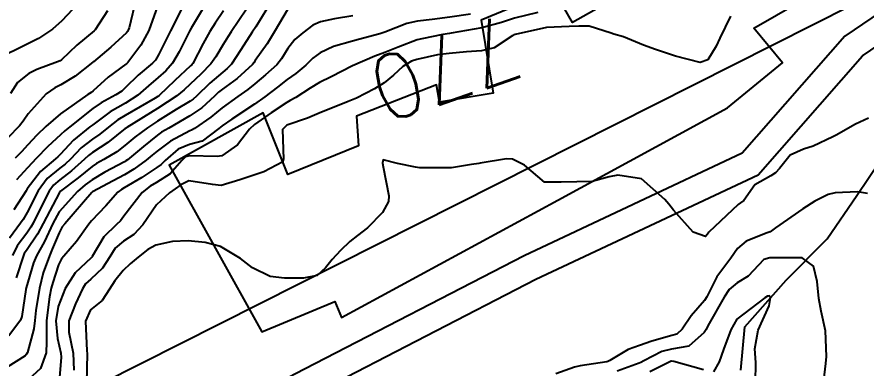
# Model space of a CAD drawing. Header units: metres. Extents: x 318500 to 325275, y 7408834 to 7428799.
# Drawn here: x 321702.1 to 321754.7, y 7423605.8 to 7423627.6 of the extents above; entities that cross this region are included whole.
import ezdxf
from ezdxf.enums import TextEntityAlignment as Align

# ---------------------------------------------------------------- set-up
doc = ezdxf.new("R2010")
doc.units = ezdxf.units.M
doc.header["$MEASUREMENT"] = 0
doc.linetypes.add('CONTINUO', pattern=[0])
for name, color, linetype in [('Cotas', 45, 'Continuous'), ('Curvas de Nivel 1m', 11, 'Continuous'), ('Curvas de Nivel 5m', 15, 'Continuous'), ('Edificações', 30, 'Continuous'), ('Hidrografia', 140, 'Continuous'), ('TEXTO', 45, 'Continuous'), ('Vias Secundárias', 230, 'Continuous')]:
    doc.layers.add(name, color=color, linetype=linetype)
doc.styles.add('Style-STANDARD', font='STANDARD.shx')

msp = doc.modelspace()

# ---------------------------------------------------------------- linework, layer by layer
at = {"layer": 'Curvas de Nivel 1m', "flags": 128}
for points, elevation in [([(321706.178, 7423628.77), (321704.835, 7423627.33), (321704.252, 7423626.799), (321703.395, 7423626.238), (321702.817, 7423625.938), (321702.068, 7423625.571), (321700.802, 7423624.969)], 783), ([(321709.424, 7423628.731), (321708.991, 7423626.897), (321708.945, 7423626.738), (321708.904, 7423626.663), (321708.827, 7423626.572), (321707.861, 7423625.703), (321706.801, 7423624.798), (321706.78, 7423624.781), (321706.758, 7423624.761), (321705.661, 7423623.903), (321704.779, 7423623.375), (321704.396, 7423623.175), (321703.873, 7423622.803), (321702.758, 7423621.576), (321702.446, 7423621.13), (321702.203, 7423620.825), (321701.487, 7423620.084)], 781), ([(321718.845, 7423628.087), (321717.967, 7423626.613), (321717.536, 7423625.903), (321716.804, 7423624.873), (321716.706, 7423624.727), (321716.628, 7423624.633), (321715.677, 7423623.757), (321714.777, 7423623.099), (321714.531, 7423622.905), (321714.283, 7423622.665), (321713.489, 7423621.947), (321712.758, 7423621.445), (321711.453, 7423620.699), (321711.009, 7423620.443), (321710.743, 7423620.251), (321709.889, 7423619.566), (321708.894, 7423618.737), (321708.793, 7423618.665), (321708.718, 7423618.617), (321707.488, 7423617.972), (321706.701, 7423617.503), (321706.272, 7423617.19), (321705.794, 7423616.773), (321704.677, 7423615.525), (321704.266, 7423614.796), (321703.763, 7423613.694), (321703.27, 7423612.811), (321703.072, 7423612.375), (321702.626, 7423610.82), (321702.609, 7423610.724), (321702.361, 7423609.053), (321702.282, 7423608.823), (321701.547, 7423607.858)], 774), ([(321716.254, 7423628.049), (321715.308, 7423626.653), (321715.119, 7423626.363), (321714.818, 7423625.869), (321714.371, 7423625.1), (321714.059, 7423624.667), (321713.434, 7423624.03), (321712.781, 7423623.418), (321712.402, 7423623.059), (321711.954, 7423622.692), (321710.762, 7423621.898), (321708.852, 7423620.738), (321708.794, 7423620.695), (321708.749, 7423620.66), (321707.687, 7423619.799), (321706.726, 7423619.182), (321706.482, 7423619.005), (321706.238, 7423618.767), (321705.44, 7423618.048), (321704.701, 7423617.497), (321704.315, 7423617.176), (321704.045, 7423616.8), (321703.419, 7423615.55), (321703.05, 7423614.814), (321702.918, 7423614.565), (321702.661, 7423614.199), (321702.063, 7423613.412), (321701.78, 7423612.829)], 776), ([(321712.285, 7423628.129), (321711.551, 7423626.699), (321711.307, 7423626.219), (321710.808, 7423625.224), (321710.621, 7423624.895), (321710.448, 7423624.715), (321709.559, 7423623.958), (321708.777, 7423623.2), (321708.539, 7423622.977), (321708.176, 7423622.746), (321707.271, 7423622.249), (321706.761, 7423621.909), (321705.321, 7423620.781), (321705.012, 7423620.52), (321704.742, 7423620.278), (321703.969, 7423619.563), (321703.249, 7423618.812), (321702.993, 7423618.539), (321702.711, 7423618.248), (321702.037, 7423617.49)], 779), ([(321722.841, 7423627.637), (321721.717, 7423627.445), (321720.837, 7423627.266), (321720.37, 7423627.049), (321719.745, 7423626.591), (321719.251, 7423626.168), (321718.815, 7423625.62), (321718.43, 7423624.981), (321718.138, 7423624.61), (321717.435, 7423623.976), (321716.782, 7423623.431), (321716.338, 7423623.075), (321715.727, 7423622.646), (321714.763, 7423621.941), (321714.046, 7423621.378), (321713.052, 7423620.677), (321712.863, 7423620.564), (321712.748, 7423620.516), (321711.549, 7423619.886), (321710.728, 7423619.271), (321710.426, 7423619.013), (321710.056, 7423618.72), (321709.282, 7423618.161), (321708.706, 7423617.811), (321708.008, 7423617.439), (321706.733, 7423616.76), (321706.707, 7423616.742), (321706.69, 7423616.721), (321705.021, 7423614.785), (321704.861, 7423614.593), (321704.661, 7423614.216), (321704.237, 7423613.206), (321704.061, 7423612.799), (321703.671, 7423611.758), (321703.441, 7423610.808), (321703.216, 7423609.431), (321703.159, 7423608.811), (321703.108, 7423608.287), (321702.698, 7423606.818), (321702.654, 7423606.723), (321702.557, 7423606.631), (321701.447, 7423605.93)], 773), ([(321714.843, 7423627.946), (321714.321, 7423627.18), (321714.002, 7423626.668), (321713.576, 7423625.915), (321712.93, 7423624.679), (321712.873, 7423624.605), (321712.798, 7423624.539), (321711.836, 7423623.642), (321710.848, 7423622.709), (321710.769, 7423622.65), (321710.609, 7423622.553), (321708.757, 7423621.471), (321708.304, 7423621.195), (321707.726, 7423620.75), (321707.186, 7423620.313), (321706.739, 7423620.017), (321706.028, 7423619.473), (321705.371, 7423618.78), (321705.04, 7423618.46), (321704.711, 7423618.221), (321703.92, 7423617.583), (321703.363, 7423616.81), (321702.677, 7423615.478), (321702.44, 7423615.055), (321702.272, 7423614.824), (321701.602, 7423613.884)], 777), ([(321707.659, 7423627.935), (321706.889, 7423626.759), (321706.86, 7423626.729), (321706.829, 7423626.705), (321705.764, 7423625.828), (321704.802, 7423624.917), (321704.731, 7423624.861), (321704.556, 7423624.794), (321703.291, 7423624.314), (321702.789, 7423624.065), (321702.09, 7423623.517), (321701.649, 7423622.831)], 782), ([(321713.514, 7423628.002), (321712.832, 7423626.877), (321712.728, 7423626.682), (321712.103, 7423625.398), (321711.677, 7423624.697), (321711.261, 7423624.235), (321710.787, 7423623.812), (321710.199, 7423623.299), (321709.538, 7423622.728), (321708.765, 7423622.236), (321707.815, 7423621.693), (321706.751, 7423620.895), (321706.574, 7423620.763), (321705.557, 7423619.958), (321704.724, 7423619.063), (321704.595, 7423618.919), (321704.438, 7423618.794), (321703.509, 7423618.007), (321702.692, 7423616.932), (321702.647, 7423616.864), (321702.615, 7423616.821), (321701.864, 7423615.642)], 778), ([(321730.127, 7423627.735), (321728.841, 7423627.554), (321727.758, 7423627.405), (321726.838, 7423627.304), (321726.185, 7423627.158), (321724.831, 7423626.628), (321724.508, 7423626.525), (321723.193, 7423626.176), (321722.823, 7423626.075), (321721.648, 7423625.737), (321720.812, 7423625.354), (321720.371, 7423625.02), (321719.931, 7423624.589), (321719.313, 7423624.074), (321718.786, 7423623.698), (321718.17, 7423623.218), (321717.396, 7423622.621), (321716.765, 7423622.179), (321715.346, 7423621.241), (321714.752, 7423620.831), (321714.652, 7423620.76), (321714.546, 7423620.662), (321713.526, 7423619.885), (321712.735, 7423619.672), (321712.032, 7423619.389), (321711.234, 7423618.702), (321710.972, 7423618.45), (321710.713, 7423618.258), (321709.778, 7423617.649), (321708.694, 7423616.996), (321708.529, 7423616.905), (321708.304, 7423616.744), (321707.547, 7423615.885), (321706.672, 7423614.955), (321706.511, 7423614.762), (321705.744, 7423613.684), (321704.963, 7423612.785), (321704.817, 7423612.608), (321704.632, 7423612.235), (321704.266, 7423611.145), (321704.182, 7423610.796), (321704.071, 7423610.265), (321703.881, 7423608.801), (321703.882, 7423607.488), (321703.855, 7423606.801), (321703.505, 7423605.847), (321702.532, 7423604.935)], 772), ([(321734.291, 7423627.845), (321732.841, 7423627.483), (321732.037, 7423627.229), (321730.834, 7423626.889), (321728.926, 7423626.563), (321728.831, 7423626.548), (321728.413, 7423626.476), (321727.103, 7423626.218), (321726.825, 7423626.145), (321725.64, 7423625.689), (321724.813, 7423625.366), (321724.205, 7423625.134), (321722.831, 7423624.55), (321722.813, 7423624.537), (321721.502, 7423623.857), (321720.784, 7423623.509), (321720.198, 7423623.166), (321719.311, 7423622.595), (321718.97, 7423622.396), (321718.767, 7423622.279), (321717.793, 7423621.647), (321716.753, 7423620.919), (321716.457, 7423620.634), (321715.711, 7423619.67), (321714.725, 7423618.98), (321714.451, 7423618.936), (321712.725, 7423618.983), (321712.493, 7423618.914), (321712.263, 7423618.687), (321711.533, 7423617.873), (321710.699, 7423617.338), (321710.298, 7423617.114), (321709.813, 7423616.723), (321708.675, 7423615.25), (321708.458, 7423614.956), (321708.226, 7423614.744), (321707.441, 7423613.969), (321706.709, 7423612.759), (321706.681, 7423612.718), (321706.639, 7423612.677), (321705.648, 7423611.752), (321705.048, 7423610.783), (321704.599, 7423609.675), (321704.452, 7423608.792), (321704.573, 7423607.684), (321704.779, 7423606.787), (321704.8, 7423606.543), (321704.642, 7423604.788)], 771), ([(321754.762, 7423621.309), (321753.959, 7423620.937), (321752.751, 7423620.258), (321752.538, 7423620.153), (321751.334, 7423619.579), (321750.738, 7423619.384), (321749.903, 7423619.022), (321749.247, 7423618.202), (321748.995, 7423617.927), (321748.713, 7423617.742), (321747.731, 7423617.193), (321747.038, 7423616.227), (321746.833, 7423616.084), (321746.688, 7423615.982), (321744.865, 7423614.257), (321744.785, 7423614.142), (321744.666, 7423613.989), (321743.899, 7423614.268), (321742.683, 7423615.615), (321742.389, 7423615.987), (321742.145, 7423616.288), (321740.709, 7423617.554), (321739.251, 7423617.793), (321738.71, 7423617.677), (321737.657, 7423617.399), (321736.705, 7423617.37), (321735.729, 7423617.35), (321734.704, 7423617.348), (321733.472, 7423618.409), (321732.725, 7423618.776), (321732.349, 7423618.8), (321730.721, 7423618.52), (321730.65, 7423618.513), (321730.191, 7423618.448), (321728.939, 7423618.244), (321728.717, 7423618.238), (321726.963, 7423618.249), (321726.717, 7423618.271), (321725.597, 7423618.511), (321724.723, 7423618.734), (321724.687, 7423618.554), (321724.686, 7423618.521), (321724.717, 7423618.292), (321725.07, 7423616.516), (321725.044, 7423616.158), (321724.68, 7423615.472), (321723.747, 7423614.534), (321723.139, 7423614.067), (321722.657, 7423613.683), (321722.076, 7423613.131), (321721.564, 7423612.566), (321721.142, 7423612.063), (321720.625, 7423611.595), (321719.799, 7423611.411), (321718.622, 7423611.414), (321717.722, 7423611.515), (321716.632, 7423612.067), (321715.88, 7423612.641), (321714.651, 7423613.37), (321713.693, 7423613.631), (321712.656, 7423613.721), (321711.672, 7423613.678), (321710.651, 7423613.457), (321710.164, 7423613.2), (321709.551, 7423612.726), (321709.067, 7423612.3), (321708.627, 7423611.887), (321708.105, 7423611.258), (321707.792, 7423610.748), (321707.32, 7423610.035), (321706.597, 7423609.465), (321706.288, 7423608.765), (321706.388, 7423606.938), (321706.405, 7423606.762), (321706.366, 7423604.929)], 769), ([(321754.698, 7423616.646), (321754.082, 7423616.754), (321752.698, 7423616.696), (321752.263, 7423616.59), (321751.437, 7423616.169), (321750.685, 7423615.712), (321748.993, 7423614.525), (321748.671, 7423614.292), (321748.616, 7423614.265), (321748.475, 7423614.212), (321747.186, 7423613.701), (321746.655, 7423613.26), (321746.231, 7423612.651), (321745.922, 7423612.241), (321745.378, 7423611.5), (321744.74, 7423610.258), (321744.608, 7423610.041), (321743.783, 7423609.083), (321743.219, 7423608.274), (321742.898, 7423607.964), (321742.584, 7423607.871), (321741.344, 7423607.533), (321740.574, 7423607.261), (321739.886, 7423607.004), (321738.749, 7423606.337), (321738.623, 7423606.275), (321738.559, 7423606.26), (321736.901, 7423606.011), (321736.554, 7423605.931), (321735.406, 7423605.518)], 768), ([(321751.945, 7423604.753), (321752.123, 7423606.157), (321752.15, 7423606.572), (321752.094, 7423608.157), (321751.831, 7423609.39), (321751.673, 7423610.164), (321751.585, 7423611.206), (321751.353, 7423612.169), (321750.647, 7423612.675), (321750.153, 7423612.682), (321748.647, 7423612.672), (321748.288, 7423612.571), (321747.952, 7423612.217), (321747.305, 7423611.548), (321746.624, 7423611.13), (321746.138, 7423610.717), (321745.833, 7423610.242), (321744.809, 7423608.474), (321744.704, 7423608.258), (321744.665, 7423608.183), (321744.587, 7423608.053), (321743.628, 7423607.215), (321742.571, 7423607.032), (321741.96, 7423606.899), (321740.858, 7423606.306), (321740.664, 7423606.203), (321740.558, 7423606.161), (321739.204, 7423605.677)], 767), ([(321747.77, 7423604.983), (321747.783, 7423606.212), (321747.724, 7423607.061), (321747.931, 7423608.21), (321748.605, 7423609.721), (321748.7, 7423610.209), (321748.612, 7423610.335), (321748.511, 7423610.311), (321748.338, 7423610.213), (321746.597, 7423608.89), (321746.245, 7423608.235), (321745.791, 7423607.022), (321745.517, 7423606.246), (321745.169, 7423605.632)], 766), ([(321744.552, 7423605.757), (321742.709, 7423606.279), (321742.56, 7423606.301), (321742.544, 7423606.297), (321742.507, 7423606.281), (321741.215, 7423605.635)], 766)]:
    msp.add_lwpolyline(points, dxfattribs=dict(at, elevation=elevation))
at = {"layer": 'Curvas de Nivel 5m', "flags": 128}
for points, elevation in [([(321717.852, 7423628.615), (321716.833, 7423626.957), (321716.621, 7423626.633), (321715.918, 7423625.539), (321715.332, 7423624.652), (321715.072, 7423624.38), (321714.792, 7423624.152), (321713.987, 7423623.463), (321713.166, 7423622.676), (321712.956, 7423622.491), (321712.767, 7423622.36), (321711.915, 7423621.846), (321710.754, 7423621.121), (321710.14, 7423620.719), (321709.344, 7423620.128), (321708.733, 7423619.614), (321708.238, 7423619.234), (321707.441, 7423618.753), (321706.969, 7423618.504), (321706.714, 7423618.33), (321705.847, 7423617.629), (321704.748, 7423616.789), (321704.689, 7423616.718), (321703.68, 7423614.805), (321703.327, 7423614.143), (321702.645, 7423613.135), (321702.51, 7423612.954), (321702.451, 7423612.822), (321702.01, 7423611.435)], 775), ([(321710.848, 7423628.52), (321710.217, 7423626.719), (321709.73, 7423625.812), (321708.908, 7423624.738), (321708.857, 7423624.681), (321708.798, 7423624.639), (321707.705, 7423623.832), (321706.774, 7423623.003), (321706.64, 7423622.894), (321706.443, 7423622.765), (321704.758, 7423621.572), (321703.851, 7423620.803), (321703.29, 7423620.264), (321702.733, 7423619.665), (321702.332, 7423619.218), (321701.937, 7423618.828)], 780), ([(321746.206, 7423627.602), (321745.561, 7423626.249), (321745.318, 7423625.757), (321744.81, 7423624.918), (321744.33, 7423624.745), (321742.813, 7423625.145), (321741.571, 7423625.55), (321740.823, 7423625.821), (321739.598, 7423626.328), (321738.997, 7423626.503), (321738.832, 7423626.559), (321737.461, 7423626.985), (321736.836, 7423627.003), (321736.23, 7423626.982), (321734.835, 7423626.902), (321732.887, 7423626.476), (321732.83, 7423626.46), (321732.8, 7423626.45), (321732.739, 7423626.421), (321731.596, 7423625.655), (321730.815, 7423625.473), (321729.87, 7423625.399), (321728.813, 7423625.314), (321728.077, 7423625.215), (321726.807, 7423624.942), (321726.477, 7423624.832), (321725.936, 7423624.509), (321725.349, 7423623.957), (321724.784, 7423623.483), (321724.19, 7423623.118), (321723.068, 7423622.546), (321722.769, 7423622.411), (321722.549, 7423622.335), (321720.76, 7423621.617), (321720.037, 7423621.308), (321718.753, 7423620.868), (321718.482, 7423620.604), (321718.56, 7423618.765), (321718.503, 7423618.603), (321717.342, 7423617.989), (321716.707, 7423617.779), (321715.851, 7423617.495), (321714.697, 7423617.155), (321714.149, 7423617.214), (321712.701, 7423617.432), (321712.196, 7423617.189), (321711.486, 7423616.698), (321710.682, 7423615.956), (321709.838, 7423614.722), (321709.28, 7423614.112), (321708.654, 7423613.702), (321708.124, 7423613.269), (321707.796, 7423612.748), (321707.348, 7423612.034), (321706.619, 7423611.361), (321706.306, 7423611.074), (321706.117, 7423610.767), (321705.669, 7423609.842), (321705.26, 7423608.78), (321705.265, 7423608.094), (321705.524, 7423606.776), (321705.579, 7423605.74)], 770)]:
    msp.add_lwpolyline(points, dxfattribs=dict(at, elevation=elevation))
at = {"layer": 'Edificações'}
msp.add_lwpolyline([(321738.095, 7423628.155), (321736.444, 7423627.213), (321735.287, 7423629.239), (321730.783, 7423627.37), (321731.53, 7423622.855), (321728.196, 7423622.304), (321728.02, 7423623.37), (321723.073, 7423621.434), (321723.191, 7423619.589), (321718.828, 7423617.822), (321717.285, 7423621.634), (321711.472, 7423618.401), (321717.202, 7423608.096), (321721.732, 7423609.985), (321722.146, 7423608.992), (321735.536, 7423616.233), (321746.037, 7423621.937), (321749.423, 7423624.737), (321747.659, 7423626.869), (321754.968, 7423631.063)], dxfattribs=at)
at = {"layer": 'Hidrografia', "elevation": 763}
msp.add_lwpolyline([(321746.849, 7423605.731), (321747.107, 7423608.417), (321749.653, 7423611.305), (321752.195, 7423613.844), (321754.037, 7423616.53), (321756.914, 7423620.823)], dxfattribs=at)
at = {"layer": 'TEXTO', "linetype": 'CONTINUO'}
msp.add_polyline3d([(321643.699, 7423572.926, 0), (321915.071, 7423709.556, 0)], dxfattribs=at)
at = {"layer": 'Vias Secundárias'}
for points in [[(321659.997, 7423583.631), (321664.627, 7423582.957), (321668.967, 7423582.957), (321671.186, 7423584.498), (321677.475, 7423587.273), (321682.689, 7423589.78), (321690.348, 7423593.27), (321694.094, 7423595.044), (321699.038, 7423596.896), (321702.553, 7423598.014), (321707.037, 7423599.333), (321710.089, 7423599.796), (321715.195, 7423601.543), (321720.602, 7423604.359), (321734.164, 7423611.35), (321747.927, 7423617.811), (321754.381, 7423625.15), (321764.312, 7423631.912), (321777.4, 7423643.324), (321797.91, 7423653.541), (321832.178, 7423664.64), (321849.953, 7423671.353)], [(321838.816, 7423671.401), (321821.258, 7423666.241), (321802.643, 7423660.132), (321780.809, 7423649.638), (321775.366, 7423646.234), (321763.314, 7423633.204), (321753.294, 7423626.38), (321746.928, 7423619.141), (321733.445, 7423612.811), (321719.853, 7423605.805), (321714.551, 7423603.045), (321709.7, 7423601.384), (321706.684, 7423600.927), (321702.076, 7423599.572), (321698.505, 7423598.435), (321693.459, 7423596.545), (321689.662, 7423594.747), (321681.998, 7423591.256), (321676.793, 7423588.752), (321670.385, 7423585.925), (321668.457, 7423584.585), (321664.745, 7423584.585), (321660.162, 7423585.253)]]:
    msp.add_lwpolyline(points, dxfattribs=at)

# ---------------------------------------------------------------- texts
at = {"layer": 'Cotas', "style": 'Style-STANDARD'}
msp.add_text('770', height=4, rotation=199.3362, dxfattribs=at).set_placement((321728.564, 7423624.376, 770), align=Align.MIDDLE_CENTER)

doc.saveas('drawing.dxf')
